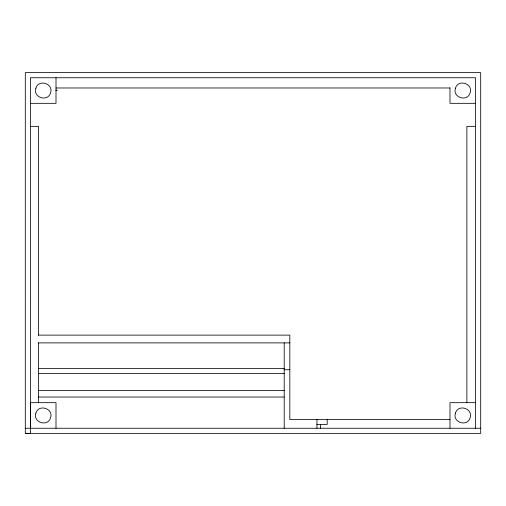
<?xml version="1.0" encoding="UTF-8"?>
<svg xmlns="http://www.w3.org/2000/svg" width="506" height="506" viewBox="0 0 506 506"><rect width="100%" height="100%" fill="white"/><g stroke="black" fill="none" stroke-linecap="round" stroke-linejoin="round"><path stroke-width="0.76" d="M30.385 428.253L30.417 402.668L56.002 402.668L56.002 428.253M56.002 90.466L57.21 90.169L56.002 90.302M25.3 433.37L480.7 433.37L480.7 72.63L25.3 72.63L25.3 433.37L30.385 433.338L30.417 77.747L475.57 77.747L475.57 428.253M56.002 87.981L449.986 87.981M30.417 103.332L56.002 103.332L56.002 77.747M475.57 103.332L449.986 103.332L449.986 87.829M30.417 126.361L38.601 126.361L38.601 335.124M475.57 126.361L466.886 126.361L466.886 402.668M38.304 335.124L289.83 335.124L289.83 419.569L449.986 419.556M38.323 342.885L289.83 342.885M38.323 368.387L284.201 368.387M284.201 369.734L289.83 369.734M38.323 373.504L284.201 373.504M38.323 390.385L284.201 390.385M38.323 397.039L284.201 397.039M475.57 402.668L449.986 402.668L449.986 428.253M316.958 424.426L327.205 424.426L327.205 419.556M25.3 428.253L480.7 428.253M320.545 424.426L320.545 428.253M316.958 419.556L316.958 428.253M284.201 342.885L284.201 428.253M38.601 342.885L38.601 402.668M455.476 88.164C452.124 97.443 467.367 102.383 470.099 92.914C473.464 83.642 458.202 78.683 455.476 88.164M455.476 413.086C452.117 422.365 467.373 427.311 470.099 417.836C473.452 408.563 458.208 403.598 455.476 413.086M35.894 88.164C32.529 97.437 47.779 102.389 50.518 92.914C53.876 83.642 38.614 78.683 35.894 88.164M35.894 413.086C32.529 422.358 47.792 427.317 50.518 417.836C53.87 408.563 38.62 403.598 35.894 413.086"/></g></svg>
